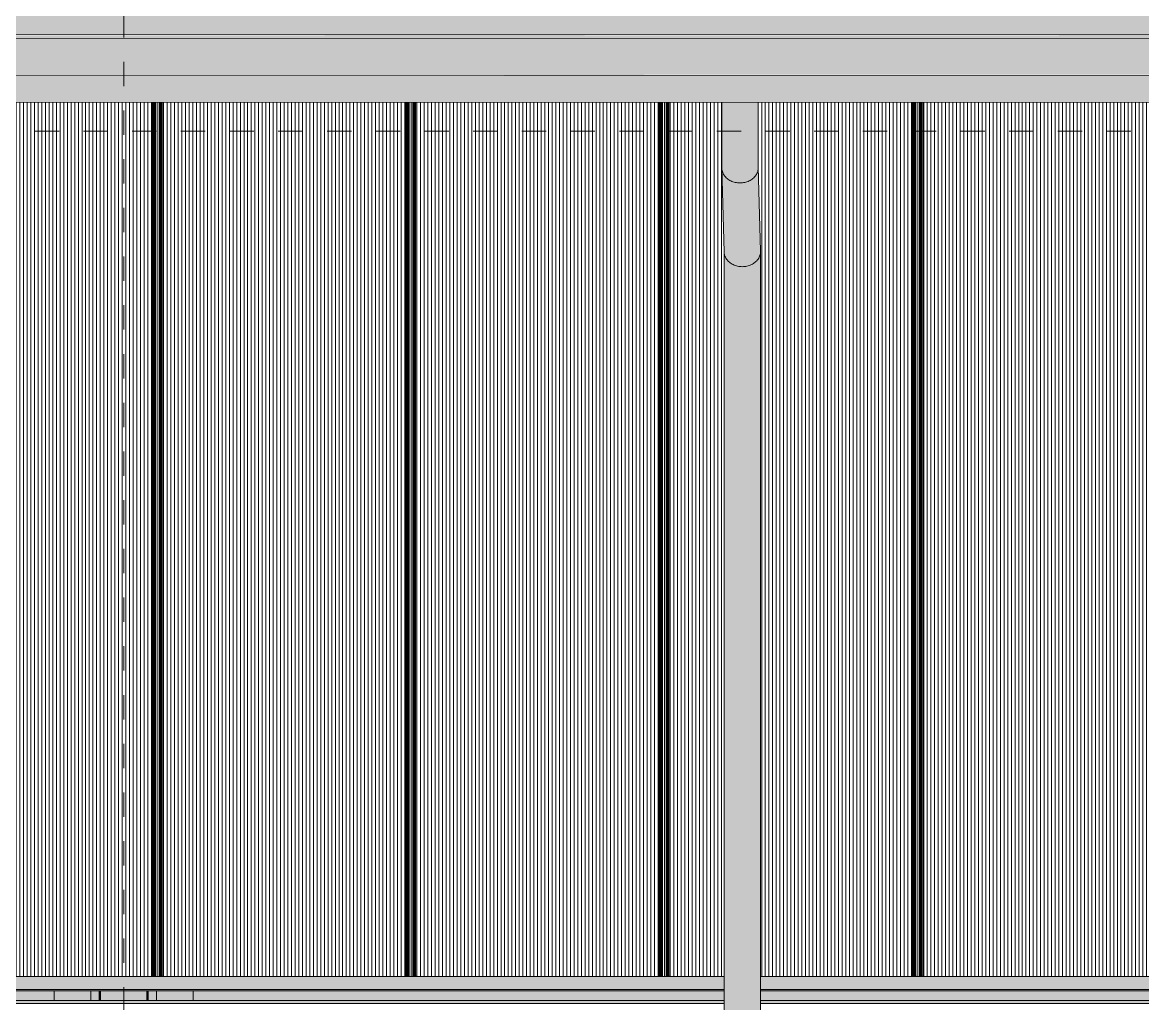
# Model space of a CAD drawing. Header units: metres. Extents: x -2362 to -2010, y -1 to 30.
# Drawn here: x -2194.431 to -2189.832, y 11.658 to 15.686 of the extents above; entities that cross this region are included whole.
import ezdxf

# ---------------------------------------------------------------- set-up
doc = ezdxf.new("R2010")
doc.units = ezdxf.units.M
doc.linetypes.add('AEC_Center', pattern=[0.024, 0.012, -0.004, 0.004, -0.004])
doc.linetypes.add('Grid Line', pattern=[0.021, 0.012, -0.003, 0.003, -0.003])
for name, color, linetype, lineweight in [('A-FLOR-LEVL', 51, 'Continuous', 5), ('A-GLAZ-CURT', 52, 'Continuous', 5), ('A-GLAZ-CWMG', 51, 'Continuous', 5), ('A-ROOF', 132, 'Continuous', 5), ('A-WALL', 113, 'Continuous', 5), ('P-SANR-FIXT', 6, 'Continuous', 5), ('S-BEAM', 12, 'Continuous', 5), ('S-COLS', 52, 'Continuous', 5), ('S-GRID', 1, 'Continuous', 5)]:
    doc.layers.add(name, color=color, linetype=linetype, lineweight=lineweight)

# ---------------------------------------------------------------- blocks, each defined once
blk = doc.blocks.new('SHS-Square Hollow Section-Column - 200x200xSHS-1605338-SOUTH EAST - PART A')
at = {"layer": 'S-COLS'}
for points in [[(-933.3497, 11.6705), (-933.3461, 11.6705), (-933.3481, 11.7105), (-933.3511, 11.7105), (-933.3505, 11.6705)], [(-933.1511, 11.6705), (-933.1524, 11.7105), (-933.1561, 11.7105), (-933.1545, 11.6705), (-933.1518, 11.6705)]]:
    blk.add_hatch(color=256, dxfattribs=at).paths.add_polyline_path(points)
for p, q in [((-933.3511, 11.7105), (-933.3511, 11.6705)), ((-933.1511, 11.6705), (-933.1511, 11.7105))]:
    blk.add_line(p, q, dxfattribs=at)
blk = doc.blocks.new('Downpipe - L Spreader - Default-V78-SOUTH EAST - PART A')
at = {"layer": 'P-SANR-FIXT'}
for points in [[(-950.7212, 15.0271), (-950.7018, 15.0292), (-950.6837, 15.0355), (-950.6681, 15.0455), (-950.6561, 15.0585), (-950.6485, 15.0737), (-950.6459, 15.09), (-950.6476, 15.3585), (-950.7959, 15.3584), (-950.7959, 15.09), (-950.7934, 15.0737), (-950.786, 15.0585), (-950.7741, 15.0455), (-950.7587, 15.0355), (-950.7406, 15.0292)], [(-950.712, 14.6832), (-950.6926, 14.6854), (-950.6744, 14.6917), (-950.6588, 14.7017), (-950.6468, 14.7147), (-950.6393, 14.7299), (-950.6367, 14.7485), (-950.6459, 15.09), (-950.6485, 15.0737), (-950.6561, 15.0585), (-950.6681, 15.0455), (-950.6837, 15.0355), (-950.7018, 15.0292), (-950.7212, 15.0271), (-950.7406, 15.0292), (-950.7587, 15.0355), (-950.7741, 15.0455), (-950.786, 15.0585), (-950.7934, 15.0737), (-950.7954, 15.0737), (-950.7842, 14.7299), (-950.7741, 14.7118), (-950.7587, 14.6976), (-950.7406, 14.6886), (-950.7314, 14.6854)], [(-950.712, 11.5045), (-950.6468, 11.5064), (-950.6366, 11.5084), (-950.6366, 14.7462), (-950.6424, 14.7236), (-950.6485, 14.7129), (-950.6588, 14.7017), (-950.6837, 14.6885), (-950.7018, 14.6844), (-950.7212, 14.6843), (-950.7406, 14.6886), (-950.7494, 14.6917), (-950.7649, 14.7017), (-950.7767, 14.7147), (-950.7842, 14.7299), (-950.7866, 14.7462), (-950.7866, 11.5084), (-950.7767, 11.5064), (-950.7313, 11.5046)]]:
    blk.add_hatch(color=256, dxfattribs=at).paths.add_polyline_path(points)
for p, q in [((-950.6459, 15.0903), (-950.6459, 15.3585)), ((-950.7959, 15.3584), (-950.7959, 15.0897)), ((-950.7958, 15.0883), (-950.7866, 14.7445)), ((-950.6366, 14.7479), (-950.6459, 15.0917)), ((-950.7866, 14.7459), (-950.7866, 11.5061)), ((-950.6366, 11.5061), (-950.6366, 14.7465))]:
    blk.add_line(p, q, dxfattribs=at)
for points in [[(-950.6459, 15.09), (-950.6459, 15.0873), (-950.6463, 15.0818), (-950.6483, 15.0737), (-950.6515, 15.0658), (-950.6552, 15.0597), (-950.6586, 15.055), (-950.6625, 15.0505), (-950.6679, 15.0454), (-950.6753, 15.0399), (-950.6836, 15.0353), (-950.6924, 15.0317), (-950.7048, 15.0282), (-950.7212, 15.0263), (-950.7408, 15.0285), (-950.7561, 15.0338), (-950.7669, 15.0399), (-950.7743, 15.0454), (-950.7797, 15.0505), (-950.7835, 15.055), (-950.7869, 15.0597), (-950.7905, 15.0658), (-950.7936, 15.0737), (-950.7955, 15.0818), (-950.7959, 15.0873), (-950.7959, 15.09)], [(-950.6366, 14.7462), (-950.6366, 14.7434), (-950.6371, 14.7378), (-950.6391, 14.7299), (-950.6423, 14.722), (-950.6459, 14.7158), (-950.6494, 14.7112), (-950.6533, 14.7067), (-950.6587, 14.7015), (-950.6661, 14.6961), (-950.6743, 14.6915), (-950.6832, 14.6879), (-950.6956, 14.6843), (-950.712, 14.6825), (-950.7316, 14.6847), (-950.7468, 14.69), (-950.7577, 14.6961), (-950.7651, 14.7015), (-950.7704, 14.7067), (-950.7742, 14.7112), (-950.7777, 14.7158), (-950.7812, 14.722), (-950.7844, 14.7299), (-950.7862, 14.7378), (-950.7866, 14.7434), (-950.7866, 14.7462)]]:
    blk.add_open_spline(points, degree=3, knots=[0, 0, 0, 0, 0.041667, 0.083333, 0.125, 0.166667, 0.1875, 0.208333, 0.25, 0.291667, 0.333333, 0.375, 0.416667, 0.5, 0.583333, 0.666667, 0.708333, 0.75, 0.791667, 0.8125, 0.833333, 0.875, 0.916667, 0.958333, 1, 1, 1, 1], dxfattribs=at)
blk.add_open_spline([(-950.6366, 14.7479), (-950.6366, 14.7474), (-950.6366, 14.7469), (-950.6366, 14.7465)], degree=3, dxfattribs=at)
blk = doc.blocks.new('Downpipe - L Spreader - Default-V95-SOUTH EAST - PART A')
at = {"layer": 'P-SANR-FIXT'}
blk.add_hatch(color=256, dxfattribs=at).paths.add_polyline_path([(-953.1151, 11.6705), (-952.9661, 11.6705), (-952.967, 11.7105), (-953.1161, 11.7105), (-953.1161, 11.6705)])
for p, q in [((-953.1161, 11.7105), (-953.1161, 11.6705)), ((-952.9661, 11.6705), (-952.9661, 11.7105))]:
    blk.add_line(p, q, dxfattribs=at)
blk = doc.blocks.new('Downpipe - L Spreader - Default-V96-SOUTH EAST - PART A')
at = {"layer": 'P-SANR-FIXT'}
blk.add_hatch(color=256, dxfattribs=at).paths.add_polyline_path([(-953.5308, 11.6705), (-953.3861, 11.6705), (-953.387, 11.7105), (-953.5361, 11.7105), (-953.5351, 11.6705), (-953.5335, 11.6705)])
for p, q in [((-953.5361, 11.7105), (-953.5361, 11.6705)), ((-953.3861, 11.6705), (-953.3861, 11.7105))]:
    blk.add_line(p, q, dxfattribs=at)
blk = doc.blocks.new('Structural Framing 6 - Structural Framing 1-1639752-SOUTH EAST - PART A')
at = {"layer": 'S-BEAM'}
for points in [[(-953.3461, 11.7105), (-953.3461, 11.6705), (-953.3461, 11.6705)], [(-953.2831, 11.6705), (-953.1561, 11.6705), (-953.1561, 11.7105), (-953.3461, 11.7105), (-953.3461, 11.6705)]]:
    blk.add_hatch(color=256, dxfattribs=at).paths.add_polyline_path(points)
for p, q in [((-953.3461, 11.7105), (-953.3461, 11.6705)), ((-953.1561, 11.7105), (-953.1561, 11.6705))]:
    blk.add_line(p, q, dxfattribs=at)
blk = doc.blocks.new('MulticellPanel_Polycarbonate_Danpal_1040w - Premium Purple-V138-SOUTH EAST - PART A')
at = {"layer": 'A-GLAZ-CURT'}
h = blk.add_hatch(dxfattribs=at)
h.set_pattern_fill('FP_101', color=256, style=0, pattern_type=2)
h.set_pattern_definition([(90, (-950.081, 11.724), (-0.015, 9e-19), [])])
h.paths.add_polyline_path([(-949.9836, 11.7694), (-948.9515, 11.7694), (-948.9515, 15.3592), (-948.9581, 15.3592), (-948.9601, 11.7705), (-948.9652, 11.7705), (-948.9652, 15.3592), (-948.9697, 15.3592), (-948.9697, 11.7705), (-948.9757, 11.7705), (-948.9757, 15.3592), (-949.9674, 15.3588), (-949.9682, 11.7705), (-949.9733, 11.7705), (-949.9733, 15.3588), (-949.9779, 15.3588), (-949.9793, 11.7705), (-949.985, 11.7705), (-949.985, 15.3588), (-949.9915, 15.3588), (-949.9915, 11.7694), (-949.9837, 11.7694)])
for p, q in [((-949.9915, 11.7694), (-949.9915, 15.3588)), ((-948.9515, 11.7694), (-948.9515, 15.3592))]:
    blk.add_line(p, q, dxfattribs=at)
blk = doc.blocks.new('MulticellPanel_Polycarbonate_Danpal_1040w - Premium Purple-V139-SOUTH EAST - PART A')
at = {"layer": 'A-GLAZ-CURT'}
h = blk.add_hatch(dxfattribs=at)
h.set_pattern_fill('FP_102', color=256, style=0, pattern_type=2)
h.set_pattern_definition([(90, (-951.121, 11.724), (-0.015, 9e-19), [])])
h.paths.add_polyline_path([(-950.7866, 11.7694), (-950.7866, 14.7462), (-950.7959, 15.1641), (-950.7959, 15.3584), (-951.0074, 15.3583), (-951.0082, 11.7705), (-951.0133, 11.7705), (-951.0133, 15.3583), (-951.0179, 15.3583), (-951.0193, 11.7705), (-951.025, 11.7705), (-951.025, 15.3583), (-951.0315, 15.3583), (-951.0315, 11.7694), (-950.841, 11.7694)])
h.paths.add_polyline_path([(-950.1083, 11.7694), (-949.9915, 11.7694), (-949.9915, 15.3588), (-949.9981, 15.3588), (-950.0001, 11.7705), (-950.0052, 11.7705), (-950.0052, 15.3588), (-950.0097, 15.3588), (-950.0097, 11.7705), (-950.0157, 11.7705), (-950.0157, 15.3588), (-950.6459, 15.3585), (-950.6442, 15.0292), (-950.6366, 14.6832), (-950.6366, 11.7694), (-950.3525, 11.7694)])
for p, q in [((-949.9915, 11.7694), (-949.9915, 15.3588)), ((-951.0315, 11.7694), (-951.0315, 15.3583))]:
    blk.add_line(p, q, dxfattribs=at)
blk = doc.blocks.new('MulticellPanel_Polycarbonate_Danpal_1040w - Premium Dark Opal-V140-SOUTH EAST - PART A')
at = {"layer": 'A-GLAZ-CURT'}
h = blk.add_hatch(dxfattribs=at)
h.set_pattern_fill('FP_103', color=256, style=0, pattern_type=2)
h.set_pattern_definition([(90, (-952.161, 11.724), (-0.015, 9e-19), [])])
h.paths.add_polyline_path([(-952.0715, 11.7694), (-951.0315, 11.7694), (-951.0315, 15.3583), (-951.0381, 15.3583), (-951.0401, 11.7705), (-951.0452, 11.7705), (-951.0452, 15.3583), (-951.0497, 15.3583), (-951.0497, 11.7705), (-951.0557, 11.7705), (-951.0557, 15.3583), (-952.0474, 15.3579), (-952.0482, 11.7705), (-952.0533, 11.7705), (-952.0533, 15.3579), (-952.0579, 15.3579), (-952.0593, 11.7705), (-952.065, 11.7705), (-952.065, 15.3579), (-952.0715, 15.3579), (-952.0715, 11.8605)])
for p, q in [((-952.0715, 11.7694), (-952.0715, 15.3579)), ((-951.0315, 11.7694), (-951.0315, 15.3583))]:
    blk.add_line(p, q, dxfattribs=at)
blk = doc.blocks.new('MulticellPanel_Polycarbonate_Danpal_1040w - Premium Dark Opal-V141-SOUTH EAST - PART A')
at = {"layer": 'A-GLAZ-CURT'}
h = blk.add_hatch(dxfattribs=at)
h.set_pattern_fill('FP_104', color=256, style=0, pattern_type=2)
h.set_pattern_definition([(90, (-953.201, 11.724), (-0.015, 9e-19), [])])
h.paths.add_polyline_path([(-952.0953, 11.7694), (-952.0715, 11.7694), (-952.0715, 15.3579), (-952.0781, 15.3579), (-952.0801, 11.7705), (-952.0852, 11.7705), (-952.0852, 15.3579), (-952.0897, 15.3579), (-952.0897, 11.7705), (-952.0957, 11.7705), (-952.0957, 15.3579), (-953.0874, 15.3575), (-953.0882, 11.7705), (-953.0933, 11.7705), (-953.0933, 15.3574), (-953.0979, 15.3574), (-953.0993, 11.7705), (-953.105, 11.7705), (-953.105, 15.3574), (-953.1115, 15.3574), (-953.1115, 11.7694), (-952.0955, 11.7694)])
for p, q in [((-953.1115, 11.7694), (-953.1115, 15.3574)), ((-952.0715, 11.7694), (-952.0715, 15.3579))]:
    blk.add_line(p, q, dxfattribs=at)
blk = doc.blocks.new('MulticellPanel_Polycarbonate_Danpal_1040w - Premium Dark Opal-V142-SOUTH EAST - PART A')
at = {"layer": 'A-GLAZ-CURT'}
h = blk.add_hatch(dxfattribs=at)
h.set_pattern_fill('FP_105', color=256, style=0, pattern_type=2)
h.set_pattern_definition([(90, (-954.241, 11.724), (-0.015, 9e-19), [])])
h.paths.add_polyline_path([(-953.1238, 11.7694), (-953.1115, 11.7694), (-953.1115, 15.3574), (-953.1181, 15.3574), (-953.1201, 11.7705), (-953.1252, 11.7705), (-953.1252, 15.3574), (-953.1297, 15.3574), (-953.1297, 11.7705), (-953.1357, 11.7705), (-953.1357, 15.3574), (-954.1274, 15.357), (-954.1282, 11.7705), (-954.1333, 11.7705), (-954.1333, 15.357), (-954.1379, 15.357), (-954.1393, 11.7705), (-954.145, 11.7705), (-954.145, 15.357), (-954.1515, 15.357), (-954.1515, 11.7694), (-953.124, 11.7694)])
for p, q in [((-954.1515, 11.7694), (-954.1515, 15.357)), ((-953.1115, 11.7694), (-953.1115, 15.3574))]:
    blk.add_line(p, q, dxfattribs=at)
blk = doc.blocks.new('Rectangular Mullion - Frame_Framed Facade_Danpal_DPANMF BT1-1113569-SOUTH EAST - PART A')
at = {"layer": 'A-GLAZ-CWMG'}
for points in [[(-914.6969, 11.716), (-914.6315, 11.716), (-914.6315, 11.7694), (-915.6715, 11.7694), (-915.6715, 11.716), (-915.1854, 11.716)], [(-914.6315, 11.7105), (-914.6315, 11.716), (-915.6715, 11.716), (-915.6715, 11.7105), (-914.6969, 11.7105)]]:
    blk.add_hatch(color=256, dxfattribs=at).paths.add_polyline_path(points)
for p, q in [((-915.6715, 11.7694), (-914.6315, 11.7694)), ((-915.6715, 11.716), (-914.6315, 11.716)), ((-915.6715, 11.7105), (-914.6315, 11.7105))]:
    blk.add_line(p, q, dxfattribs=at)
blk = doc.blocks.new('Rectangular Mullion - Frame_Framed Facade_Danpal_DPANMF BT1-V168-SOUTH EAST - PART A')
at = {"layer": 'A-GLAZ-CWMG'}
h = blk.add_hatch(color=256, dxfattribs=at)
h.paths.add_polyline_path([(-950.1083, 11.716), (-949.9915, 11.716), (-949.9915, 11.7694), (-950.6366, 11.7694), (-950.6366, 11.716), (-950.3525, 11.716)])
h.paths.add_polyline_path([(-951.0315, 11.716), (-950.7866, 11.716), (-950.7866, 11.7694), (-951.0315, 11.7694)])
h = blk.add_hatch(color=256, dxfattribs=at)
h.paths.add_polyline_path([(-949.9915, 11.7105), (-949.9915, 11.716), (-950.6366, 11.716), (-950.6366, 11.7105), (-950.1083, 11.7105)])
h.paths.add_polyline_path([(-951.0315, 11.7105), (-950.7866, 11.7105), (-950.7866, 11.716), (-951.0315, 11.716)])
for p, q in [((-951.0315, 11.7694), (-950.7864, 11.7694)), ((-950.6369, 11.7694), (-949.9915, 11.7694)), ((-951.0315, 11.716), (-950.7864, 11.716)), ((-951.0315, 11.7105), (-950.7865, 11.7105)), ((-950.6368, 11.716), (-949.9915, 11.716)), ((-950.6368, 11.7105), (-949.9915, 11.7105))]:
    blk.add_line(p, q, dxfattribs=at)
blk = doc.blocks.new('Rectangular Mullion - Mullion_FramedFacade_Danpal_DPAEC50-V205-SOUTH EAST - PART A')
at = {"layer": 'A-GLAZ-CWMG'}
for points in [[(-950.0148, 11.7705), (-950.0097, 11.7705), (-950.0097, 15.3588), (-950.0148, 15.3588), (-950.0148, 11.8605)], [(-950.0038, 11.7705), (-950.0001, 11.7705), (-950.0001, 15.3588), (-950.0038, 15.3588), (-950.0038, 11.8605)], [(-949.9829, 11.7705), (-949.9793, 11.7705), (-949.9793, 15.3588), (-949.9829, 15.3588), (-949.9829, 11.8605)], [(-949.9733, 11.7705), (-949.9682, 11.7705), (-949.9682, 15.3588), (-949.9733, 15.3588), (-949.9733, 11.8605)], [(-950.0052, 11.7705), (-950.0048, 11.7705), (-950.0052, 11.8605)], [(-949.985, 11.7705), (-949.9837, 11.7705), (-949.985, 11.8605)], [(-949.9793, 11.7705), (-949.9783, 11.7705), (-949.9793, 11.8605)], [(-950.0151, 11.7705), (-950.0148, 11.7705), (-950.0153, 11.7705)], [(-949.9999, 11.7705), (-949.9993, 11.7705), (-950.0001, 11.7705)], [(-949.9832, 11.7705), (-949.9829, 11.7705), (-949.9834, 11.7705)], [(-949.968, 11.7705), (-949.9674, 11.7705), (-949.9682, 11.7705)]]:
    blk.add_hatch(color=256, dxfattribs=at).paths.add_polyline_path(points)
for p, q in [((-950.0148, 15.3588), (-950.0148, 11.7705)), ((-950.0097, 15.3588), (-950.0097, 11.7705)), ((-950.008, 11.7705), (-950.008, 15.3588)), ((-950.0048, 15.3588), (-950.0048, 11.7705)), ((-950.0038, 15.3588), (-950.0038, 11.7705)), ((-950.0001, 15.3588), (-950.0001, 11.7705)), ((-949.9993, 15.3588), (-949.9993, 11.7705)), ((-949.9837, 15.3588), (-949.9837, 11.7705)), ((-949.9829, 15.3588), (-949.9829, 11.7705)), ((-949.9793, 15.3588), (-949.9793, 11.7705)), ((-949.9783, 15.3588), (-949.9783, 11.7705)), ((-949.9751, 15.3588), (-949.9751, 11.7705)), ((-949.9733, 15.3588), (-949.9733, 11.7705)), ((-949.9682, 15.3588), (-949.9682, 11.7705)), ((-949.9672, 11.7705), (-949.9672, 15.3588)), ((-950.0157, 11.7705), (-950.0148, 11.7705)), ((-950.0097, 11.7705), (-950.0148, 11.7705)), ((-950.0052, 11.7705), (-950.0048, 11.7705)), ((-950.0048, 11.7705), (-950.0038, 11.7705)), ((-950.0001, 11.7705), (-950.0038, 11.7705)), ((-950.0001, 11.7705), (-949.9993, 11.7705)), ((-949.9973, 11.7705), (-949.9993, 11.7705)), ((-949.9837, 11.7705), (-949.9858, 11.7705)), ((-949.9837, 11.7705), (-949.9829, 11.7705)), ((-949.9793, 11.7705), (-949.9829, 11.7705)), ((-949.9793, 11.7705), (-949.9783, 11.7705)), ((-949.9783, 11.7705), (-949.9778, 11.7705)), ((-949.9682, 11.7705), (-949.9733, 11.7705)), ((-949.9682, 11.7705), (-949.9674, 11.7705))]:
    blk.add_line(p, q, dxfattribs=at)
for points, knots in [([(-950.0088, 11.7705), (-950.0088, 11.7705), (-950.0091, 11.7705), (-950.0094, 11.7705), (-950.0097, 11.7705)], [0.7083223, 0.7083223, 0.7083223, 0.7083223, 0.75, 1, 1, 1, 1]), ([(-949.9733, 11.7705), (-949.9735, 11.7705), (-949.9737, 11.7705), (-949.9739, 11.7705), (-949.974, 11.7705), (-949.9742, 11.7705), (-949.9742, 11.7705), (-949.9743, 11.7705)], [0, 0, 0, 0, 0.0833333, 0.1666667, 0.2083333, 0.25, 0.2916774, 0.2916774, 0.2916774, 0.2916774])]:
    blk.add_open_spline(points, degree=3, knots=knots, dxfattribs=at)
blk = doc.blocks.new('Rectangular Mullion - Mullion_FramedFacade_Danpal_DPAEC50-V206-SOUTH EAST - PART A')
at = {"layer": 'A-GLAZ-CWMG'}
for points in [[(-951.0548, 11.7705), (-951.0497, 11.7705), (-951.0497, 15.3583), (-951.0548, 15.3583), (-951.0548, 11.8605)], [(-951.0438, 11.7705), (-951.0401, 11.7705), (-951.0401, 15.3583), (-951.0438, 15.3583), (-951.0438, 11.8605)], [(-951.0229, 11.7705), (-951.0193, 11.7705), (-951.0193, 15.3583), (-951.0229, 15.3583), (-951.0229, 11.8605)], [(-951.0133, 11.7705), (-951.0082, 11.7705), (-951.0082, 15.3583), (-951.0133, 15.3583), (-951.0133, 11.8605)], [(-951.0452, 11.7705), (-951.0448, 11.7705), (-951.0452, 11.8605)], [(-951.025, 11.7705), (-951.0237, 11.7705), (-951.025, 11.8605)], [(-951.0193, 11.7705), (-951.0183, 11.7705), (-951.0193, 11.8605)], [(-951.0183, 11.7705), (-951.0179, 11.7705), (-951.0183, 11.8605)], [(-951.0551, 11.7705), (-951.0548, 11.7705), (-951.0553, 11.7705)], [(-951.0399, 11.7705), (-951.0393, 11.7705), (-951.0401, 11.7705)], [(-951.0232, 11.7705), (-951.0229, 11.7705), (-951.0234, 11.7705)], [(-951.008, 11.7705), (-951.0074, 11.7705), (-951.0082, 11.7705)]]:
    blk.add_hatch(color=256, dxfattribs=at).paths.add_polyline_path(points)
for p, q in [((-951.0548, 15.3583), (-951.0548, 11.7705)), ((-951.0497, 15.3583), (-951.0497, 11.7705)), ((-951.048, 11.7705), (-951.048, 15.3583)), ((-951.0448, 15.3583), (-951.0448, 11.7705)), ((-951.0438, 15.3583), (-951.0438, 11.7705)), ((-951.0401, 15.3583), (-951.0401, 11.7705)), ((-951.0393, 15.3583), (-951.0393, 11.7705)), ((-951.0237, 15.3583), (-951.0237, 11.7705)), ((-951.0229, 15.3583), (-951.0229, 11.7705)), ((-951.0193, 15.3583), (-951.0193, 11.7705)), ((-951.0183, 15.3583), (-951.0183, 11.7705)), ((-951.0151, 15.3583), (-951.0151, 11.7705)), ((-951.0133, 15.3583), (-951.0133, 11.7705)), ((-951.0082, 15.3583), (-951.0082, 11.7705)), ((-951.0072, 11.7705), (-951.0072, 15.3583)), ((-951.0557, 11.7705), (-951.0548, 11.7705)), ((-951.0497, 11.7705), (-951.0548, 11.7705)), ((-951.0452, 11.7705), (-951.0448, 11.7705)), ((-951.0448, 11.7705), (-951.0438, 11.7705)), ((-951.0401, 11.7705), (-951.0438, 11.7705)), ((-951.0401, 11.7705), (-951.0393, 11.7705)), ((-951.0373, 11.7705), (-951.0393, 11.7705)), ((-951.0237, 11.7705), (-951.0258, 11.7705)), ((-951.0237, 11.7705), (-951.0229, 11.7705)), ((-951.0193, 11.7705), (-951.0229, 11.7705)), ((-951.0193, 11.7705), (-951.0183, 11.7705)), ((-951.0183, 11.7705), (-951.0178, 11.7705)), ((-951.0082, 11.7705), (-951.0133, 11.7705)), ((-951.0082, 11.7705), (-951.0074, 11.7705))]:
    blk.add_line(p, q, dxfattribs=at)
for points, knots in [([(-951.0488, 11.7705), (-951.0488, 11.7705), (-951.0491, 11.7705), (-951.0494, 11.7705), (-951.0497, 11.7705)], [0.7083223, 0.7083223, 0.7083223, 0.7083223, 0.75, 1, 1, 1, 1]), ([(-951.0133, 11.7705), (-951.0135, 11.7705), (-951.0137, 11.7705), (-951.0139, 11.7705), (-951.014, 11.7705), (-951.0142, 11.7705), (-951.0142, 11.7705), (-951.0143, 11.7705)], [0, 0, 0, 0, 0.0833333, 0.1666667, 0.2083333, 0.25, 0.2916774, 0.2916774, 0.2916774, 0.2916774])]:
    blk.add_open_spline(points, degree=3, knots=knots, dxfattribs=at)
blk = doc.blocks.new('Rectangular Mullion - Mullion_FramedFacade_Danpal_DPAEC50-V207-SOUTH EAST - PART A')
at = {"layer": 'A-GLAZ-CWMG'}
for points in [[(-952.0948, 11.7705), (-952.0897, 11.7705), (-952.0897, 15.3579), (-952.0948, 15.3579), (-952.0948, 11.8605)], [(-952.0838, 11.7705), (-952.0801, 11.7705), (-952.0801, 15.3579), (-952.0838, 15.3579), (-952.0838, 11.8605)], [(-952.062, 11.7705), (-952.0593, 11.7705), (-952.0593, 15.3579), (-952.0629, 15.3579), (-952.0629, 11.7705)], [(-952.0533, 11.7705), (-952.0482, 11.7705), (-952.0482, 15.3579), (-952.0533, 15.3579), (-952.0533, 11.8605)], [(-952.0852, 11.7705), (-952.0848, 11.7705), (-952.0852, 11.8605)], [(-952.065, 11.7705), (-952.0637, 11.7705), (-952.065, 11.8605)], [(-952.0593, 11.7705), (-952.0583, 11.7705), (-952.0593, 11.8605)], [(-952.0951, 11.7705), (-952.0948, 11.7705), (-952.0953, 11.7705)], [(-952.0799, 11.7705), (-952.0793, 11.7705), (-952.0801, 11.7705)], [(-952.0632, 11.7705), (-952.0629, 11.7705), (-952.0634, 11.7705)], [(-952.048, 11.7705), (-952.0474, 11.7705), (-952.0482, 11.7705)]]:
    blk.add_hatch(color=256, dxfattribs=at).paths.add_polyline_path(points)
for p, q in [((-952.0948, 15.3579), (-952.0948, 11.7705)), ((-952.0897, 15.3579), (-952.0897, 11.7705)), ((-952.088, 11.7705), (-952.088, 15.3579)), ((-952.0848, 15.3579), (-952.0848, 11.7705)), ((-952.0838, 15.3579), (-952.0838, 11.7705)), ((-952.0801, 15.3579), (-952.0801, 11.7705)), ((-952.0793, 15.3579), (-952.0793, 11.7705)), ((-952.0637, 15.3579), (-952.0637, 11.7705)), ((-952.0629, 15.3579), (-952.0629, 11.7705)), ((-952.0593, 15.3579), (-952.0593, 11.7705)), ((-952.0583, 15.3579), (-952.0583, 11.7705)), ((-952.0551, 15.3579), (-952.0551, 11.7705)), ((-952.0533, 15.3579), (-952.0533, 11.7705)), ((-952.0482, 15.3579), (-952.0482, 11.7705)), ((-952.0472, 11.7705), (-952.0472, 15.3579)), ((-952.0957, 11.7705), (-952.0948, 11.7705)), ((-952.0897, 11.7705), (-952.0948, 11.7705)), ((-952.0852, 11.7705), (-952.0848, 11.7705)), ((-952.0848, 11.7705), (-952.0838, 11.7705)), ((-952.0801, 11.7705), (-952.0838, 11.7705)), ((-952.0801, 11.7705), (-952.0793, 11.7705)), ((-952.0773, 11.7705), (-952.0793, 11.7705)), ((-952.0637, 11.7705), (-952.0658, 11.7705)), ((-952.0637, 11.7705), (-952.0629, 11.7705)), ((-952.0593, 11.7705), (-952.0629, 11.7705)), ((-952.0593, 11.7705), (-952.0583, 11.7705)), ((-952.0583, 11.7705), (-952.0578, 11.7705)), ((-952.0482, 11.7705), (-952.0533, 11.7705)), ((-952.0482, 11.7705), (-952.0474, 11.7705))]:
    blk.add_line(p, q, dxfattribs=at)
for points, knots in [([(-952.0888, 11.7705), (-952.0888, 11.7705), (-952.0891, 11.7705), (-952.0894, 11.7705), (-952.0897, 11.7705)], [0.7083223, 0.7083223, 0.7083223, 0.7083223, 0.75, 1, 1, 1, 1]), ([(-952.0533, 11.7705), (-952.0535, 11.7705), (-952.0537, 11.7705), (-952.0539, 11.7705), (-952.054, 11.7705), (-952.0542, 11.7705), (-952.0542, 11.7705), (-952.0543, 11.7705)], [0, 0, 0, 0, 0.0833333, 0.1666667, 0.2083333, 0.25, 0.2916774, 0.2916774, 0.2916774, 0.2916774])]:
    blk.add_open_spline(points, degree=3, knots=knots, dxfattribs=at)
blk = doc.blocks.new('Rectangular Mullion - Mullion_FramedFacade_Danpal_DPAEC50-V208-SOUTH EAST - PART A')
at = {"layer": 'A-GLAZ-CWMG'}
for points in [[(-953.1348, 11.7705), (-953.1297, 11.7705), (-953.1297, 15.3574), (-953.1348, 15.3574), (-953.1348, 11.8605)], [(-953.1238, 11.7705), (-953.1201, 11.7705), (-953.1201, 15.3574), (-953.1238, 15.3574), (-953.1238, 11.8605)], [(-953.1029, 11.7705), (-953.0993, 11.7705), (-953.0993, 15.3574), (-953.1029, 15.3574), (-953.1029, 11.8605)], [(-953.0933, 11.7705), (-953.0882, 11.7705), (-953.0882, 15.3575), (-953.0933, 15.3574), (-953.0933, 11.8605)], [(-953.105, 11.7705), (-953.1037, 11.7705), (-953.105, 11.8605)], [(-953.0993, 11.7705), (-953.0983, 11.7705), (-953.0993, 11.8605)], [(-953.1351, 11.7705), (-953.1348, 11.7705), (-953.1353, 11.7705)], [(-953.1199, 11.7705), (-953.1193, 11.7705), (-953.1201, 11.7705)], [(-953.1032, 11.7705), (-953.1029, 11.7705), (-953.1034, 11.7705)], [(-953.088, 11.7705), (-953.0874, 11.7705), (-953.0882, 11.7705)]]:
    blk.add_hatch(color=256, dxfattribs=at).paths.add_polyline_path(points)
for p, q in [((-953.1348, 15.3574), (-953.1348, 11.7705)), ((-953.1297, 15.3574), (-953.1297, 11.7705)), ((-953.128, 11.7705), (-953.128, 15.3574)), ((-953.1248, 15.3574), (-953.1248, 11.7705)), ((-953.1238, 15.3574), (-953.1238, 11.7705)), ((-953.1201, 15.3574), (-953.1201, 11.7705)), ((-953.1193, 15.3574), (-953.1193, 11.7705)), ((-953.1037, 15.3574), (-953.1037, 11.7705)), ((-953.1029, 15.3574), (-953.1029, 11.7705)), ((-953.0993, 15.3574), (-953.0993, 11.7705)), ((-953.0983, 15.3574), (-953.0983, 11.7705)), ((-953.0951, 15.3574), (-953.0951, 11.7705)), ((-953.0933, 15.3574), (-953.0933, 11.7705)), ((-953.0882, 15.3575), (-953.0882, 11.7705)), ((-953.0872, 11.7705), (-953.0872, 15.3575)), ((-953.1357, 11.7705), (-953.1348, 11.7705)), ((-953.1297, 11.7705), (-953.1348, 11.7705)), ((-953.1252, 11.7705), (-953.1248, 11.7705)), ((-953.1248, 11.7705), (-953.1238, 11.7705)), ((-953.1201, 11.7705), (-953.1238, 11.7705)), ((-953.1201, 11.7705), (-953.1193, 11.7705)), ((-953.1173, 11.7705), (-953.1193, 11.7705)), ((-953.1037, 11.7705), (-953.1058, 11.7705)), ((-953.1037, 11.7705), (-953.1029, 11.7705)), ((-953.0993, 11.7705), (-953.1029, 11.7705)), ((-953.0993, 11.7705), (-953.0983, 11.7705)), ((-953.0983, 11.7705), (-953.0978, 11.7705)), ((-953.0882, 11.7705), (-953.0933, 11.7705)), ((-953.0882, 11.7705), (-953.0874, 11.7705))]:
    blk.add_line(p, q, dxfattribs=at)
for points, knots in [([(-953.1288, 11.7705), (-953.1288, 11.7705), (-953.1291, 11.7705), (-953.1294, 11.7705), (-953.1297, 11.7705)], [0.7083223, 0.7083223, 0.7083223, 0.7083223, 0.75, 1, 1, 1, 1]), ([(-953.0933, 11.7705), (-953.0935, 11.7705), (-953.0937, 11.7705), (-953.0939, 11.7705), (-953.094, 11.7705), (-953.0942, 11.7705), (-953.0942, 11.7705), (-953.0943, 11.7705)], [0, 0, 0, 0, 0.0833333, 0.1666667, 0.2083333, 0.25, 0.2916774, 0.2916774, 0.2916774, 0.2916774])]:
    blk.add_open_spline(points, degree=3, knots=knots, dxfattribs=at)
blk = doc.blocks.new('Roofs 1 - Roofs 1-2640243-SOUTH EAST - PART A')
at = {"layer": 'A-ROOF'}
for points in [[(-973.4471, 15.4613), (-930.9924, 15.4796), (-930.9761, 15.485), (-930.9567, 15.4872), (-930.9373, 15.4853), (-930.9192, 15.4796), (-926.9714, 15.4813), (-926.9654, 15.49), (-926.8335, 15.49), (-926.828, 15.4814), (-922.8274, 15.4831), (-922.8274, 15.49), (-922.6774, 15.49), (-922.6774, 15.4832), (-918.6075, 15.4849), (-918.6075, 15.49), (-918.4575, 15.49), (-918.4575, 15.485), (-914.4256, 15.4867), (-914.4256, 15.49), (-914.2756, 15.49), (-914.2756, 15.4868), (-913.5314, 15.4871), (-913.5314, 15.6371), (-973.4462, 15.6113), (-973.4463, 15.6046)], [(-973.4462, 15.6229), (-913.5314, 15.6487), (-913.5314, 15.6523), (-973.4464, 15.6265)], [(-973.4462, 15.6113), (-913.5314, 15.6383), (-913.5314, 15.6487), (-973.4462, 15.6215), (-973.4462, 15.6124)]]:
    blk.add_hatch(color=256, dxfattribs=at).paths.add_polyline_path(points)
h = blk.add_hatch(color=256, dxfattribs=at)
h.paths.add_polyline_path([(-973.4471, 15.4587), (-930.9941, 15.4791), (-930.9932, 15.4796), (-973.4471, 15.459)])
h.paths.add_polyline_path([(-930.9092, 15.477), (-926.9721, 15.4802), (-926.9729, 15.4813), (-930.9127, 15.4773), (-930.9102, 15.4771)])
h.paths.add_polyline_path([(-926.8272, 15.4788), (-922.8274, 15.4819), (-922.8274, 15.4831), (-926.8276, 15.4791), (-926.8273, 15.4789)])
h.paths.add_polyline_path([(-922.6774, 15.4806), (-918.6075, 15.4836), (-918.6075, 15.4849), (-922.6774, 15.4809), (-922.6774, 15.4806)])
h.paths.add_polyline_path([(-918.4575, 15.4824), (-914.4256, 15.4853), (-914.4256, 15.4867), (-918.4575, 15.4827), (-918.4575, 15.4824)])
h.paths.add_polyline_path([(-914.2756, 15.4842), (-913.5314, 15.4857), (-913.5314, 15.4871), (-914.2756, 15.4845), (-914.2756, 15.4842)])
for p, q in [((-913.5314, 15.6523), (-973.4464, 15.6265)), ((-913.5314, 15.6371), (-973.4462, 15.6113)), ((-973.4471, 15.4587), (-926.9654, 15.4787))]:
    blk.add_line(p, q, dxfattribs=at)
blk = doc.blocks.new('Structural Framing 61 - Structural Framing 1-2879215-SOUTH EAST - PART A')
at = {"layer": 'S-BEAM'}
h = blk.add_hatch(color=256, dxfattribs=at)
h.paths.add_polyline_path([(-913.5314, 11.6578), (-913.5314, 11.6705), (-914.2664, 11.6705), (-914.2664, 11.6578), (-913.7201, 11.6578)])
h.paths.add_polyline_path([(-914.4527, 11.6578), (-914.4164, 11.6578), (-914.4164, 11.6705), (-918.4482, 11.6705), (-918.4482, 11.6578), (-914.6969, 11.6578)])
h.paths.add_polyline_path([(-918.8486, 11.6578), (-918.5982, 11.6578), (-918.5982, 11.6705), (-922.6682, 11.6705), (-922.6682, 11.6578), (-919.0928, 11.6578)])
h.paths.add_polyline_path([(-924.2214, 11.6578), (-922.8182, 11.6578), (-922.8182, 11.6705), (-926.8161, 11.6705), (-926.8161, 11.6578), (-924.4656, 11.6578)])
h.paths.add_polyline_path([(-927.152, 11.6578), (-926.9661, 11.6578), (-926.9661, 11.6705), (-930.8721, 11.6705), (-930.8721, 11.6578), (-927.3962, 11.6578)])
h.paths.add_polyline_path([(-931.3037, 11.6578), (-931.0221, 11.6578), (-931.0221, 11.6705), (-934.972, 11.6705), (-934.972, 11.6578), (-932.2805, 11.6578)])
h.paths.add_polyline_path([(-935.2111, 11.6578), (-935.122, 11.6578), (-935.122, 11.6705), (-940.2001, 11.6705), (-940.2001, 11.6578), (-935.4553, 11.6578)])
h.paths.add_polyline_path([(-940.8281, 11.6578), (-940.3501, 11.6578), (-940.3501, 11.6705), (-945.4638, 11.6705), (-945.4638, 11.6578), (-941.0723, 11.6578)])
h.paths.add_polyline_path([(-945.9566, 11.6578), (-945.6138, 11.6578), (-945.6138, 11.6705), (-950.6366, 11.6705), (-950.6366, 11.6578), (-946.4451, 11.6578)])
h.paths.add_polyline_path([(-951.0852, 11.6578), (-950.7866, 11.6578), (-950.7866, 11.6705), (-955.8566, 11.6705), (-955.8566, 11.6578), (-951.3294, 11.6578)])
h.paths.add_polyline_path([(-956.7022, 11.6578), (-956.0066, 11.6578), (-956.0066, 11.6705), (-961.1112, 11.6705), (-961.1112, 11.6578), (-957.1906, 11.6578)])
h.paths.add_polyline_path([(-961.5865, 11.6578), (-961.2612, 11.6578), (-961.2612, 11.6705), (-966.304, 11.6705), (-966.304, 11.6578), (-962.0749, 11.6578)])
h.paths.add_polyline_path([(-966.9593, 11.6578), (-966.454, 11.6578), (-966.454, 11.6705), (-971.3857, 11.6705), (-971.3857, 11.6578), (-967.4477, 11.6578)])
h.paths.add_polyline_path([(-971.8436, 11.6578), (-971.5357, 11.6578), (-971.5357, 11.6705), (-973.0041, 11.6705), (-973.0041, 11.6578), (-972.0878, 11.6578)])
for p, q in [((-955.8567, 11.6705), (-950.7865, 11.6705)), ((-950.7865, 11.6578), (-955.8567, 11.6578)), ((-950.6368, 11.6705), (-945.6136, 11.6705)), ((-945.6136, 11.6578), (-950.6368, 11.6578))]:
    blk.add_line(p, q, dxfattribs=at)

msp = doc.modelspace()

# ---------------------------------------------------------------- hatches: boundary and pattern name
at = {"layer": 'A-ROOF'}
h = msp.add_hatch(color=256, dxfattribs=at)
h.paths.add_polyline_path([(-2214.21, 15.6372), (-2214.21, 15.6384), (-2214.21, 15.6384)])
h.paths.add_polyline_path([(-2214.2149, 15.3487), (-2186.3764, 15.3607), (-2186.3764, 15.4707), (-2214.2109, 15.4599), (-2214.2099, 15.6265), (-2154.2952, 15.6524), (-2154.2952, 15.7459), (-2214.2149, 15.7201), (-2214.2149, 15.3844)])
h.paths.add_polyline_path([(-2186.2467, 15.3607), (-2181.1231, 15.3629), (-2181.1231, 15.473), (-2186.2467, 15.4707), (-2186.2467, 15.4587)])
h.paths.add_polyline_path([(-2180.9731, 15.363), (-2175.8951, 15.3652), (-2175.8951, 15.4752), (-2180.9731, 15.473), (-2180.9731, 15.4587)])
h.paths.add_polyline_path([(-2175.7451, 15.3653), (-2171.7951, 15.367), (-2171.7951, 15.477), (-2175.7451, 15.4753), (-2175.7451, 15.4587)])
h.paths.add_polyline_path([(-2171.6451, 15.367), (-2167.7391, 15.3687), (-2167.7391, 15.4787), (-2171.6451, 15.477), (-2171.6451, 15.4587)])
h.paths.add_polyline_path([(-2167.5891, 15.3688), (-2163.5912, 15.3705), (-2163.5912, 15.4805), (-2167.5891, 15.4788), (-2167.5891, 15.4587)])
h.paths.add_polyline_path([(-2163.4412, 15.3706), (-2159.3712, 15.3723), (-2159.3712, 15.4823), (-2163.4412, 15.4806), (-2163.4412, 15.4587)])
h.paths.add_polyline_path([(-2159.2212, 15.3724), (-2155.1894, 15.3741), (-2155.1894, 15.4841), (-2159.2212, 15.4824), (-2159.2212, 15.4587)])
h.paths.add_polyline_path([(-2155.0394, 15.3742), (-2154.2952, 15.3745), (-2154.2952, 15.4845), (-2155.0394, 15.4842), (-2155.0394, 15.4587)])
at = {"layer": 'A-WALL'}
h = msp.add_hatch(color=256, dxfattribs=at)
h.paths.add_polyline_path([(-2154.3008, 11.6705), (-2154.2999, 11.6705), (-2154.3008, 11.7105), (-2155.0302, 11.7105), (-2155.0302, 11.6705), (-2154.3086, 11.6705)])
h.paths.add_polyline_path([(-2213.7299, 11.6705), (-2212.2995, 11.6705), (-2212.2995, 11.7105), (-2213.7299, 11.7105)])
h.paths.add_polyline_path([(-2155.2165, 11.6705), (-2155.1802, 11.6705), (-2155.1802, 11.7105), (-2156.9304, 11.7105), (-2156.9304, 11.6705), (-2155.3953, 11.6705)])
h.paths.add_polyline_path([(-2212.1495, 11.6705), (-2207.2178, 11.6705), (-2207.2178, 11.7105), (-2212.1495, 11.7105)])
h.paths.add_polyline_path([(-2158.1304, 11.6705), (-2158.1304, 11.7105), (-2159.212, 11.7105), (-2159.212, 11.6705), (-2158.3913, 11.6705)])
h.paths.add_polyline_path([(-2159.3682, 11.6705), (-2159.362, 11.6705), (-2159.362, 11.7105), (-2163.432, 11.7105), (-2163.432, 11.6705), (-2159.5553, 11.6705)])
h.paths.add_polyline_path([(-2207.0678, 11.6705), (-2206.1177, 11.6705), (-2206.1177, 11.7105), (-2207.0678, 11.7105)])
h.paths.add_polyline_path([(-2204.9177, 11.6705), (-2204.2999, 11.6705), (-2204.2999, 11.7105), (-2204.9177, 11.7105)])
h.paths.add_polyline_path([(-2204.1149, 11.6705), (-2204.1149, 11.7105), (-2204.1499, 11.7105), (-2204.1499, 11.6705)])
h.paths.add_polyline_path([(-2163.7153, 11.6705), (-2163.582, 11.6705), (-2163.582, 11.7105), (-2163.7299, 11.7105), (-2163.7299, 11.6705)])
h.paths.add_polyline_path([(-2203.8799, 11.6705), (-2203.8799, 11.7105), (-2203.9149, 11.7105), (-2203.9149, 11.6705)])
h.paths.add_polyline_path([(-2203.7299, 11.6705), (-2202.0249, 11.6705), (-2202.0249, 11.7105), (-2203.7299, 11.7105)])
h.paths.add_polyline_path([(-2163.8799, 11.6705), (-2163.8799, 11.7105), (-2163.9149, 11.7105), (-2163.9149, 11.6705)])
h.paths.add_polyline_path([(-2164.1149, 11.6705), (-2164.1149, 11.7105), (-2164.1499, 11.7105), (-2164.1499, 11.6705)])
h.paths.add_polyline_path([(-2164.741, 11.6705), (-2164.2999, 11.6705), (-2164.2999, 11.7105), (-2167.5799, 11.7105), (-2167.5799, 11.6705), (-2164.7553, 11.6705)])
h.paths.add_polyline_path([(-2201.875, 11.6705), (-2198.578, 11.6705), (-2198.578, 11.7105), (-2201.875, 11.7105)])
h.paths.add_polyline_path([(-2167.8753, 11.6705), (-2167.7299, 11.6705), (-2167.7299, 11.7105), (-2171.6359, 11.7105), (-2171.6359, 11.6705), (-2167.9158, 11.6705)])
h.paths.add_polyline_path([(-2197.2777, 11.6705), (-2197.2777, 11.7105), (-2197.378, 11.7105), (-2197.378, 11.6705)])
h.paths.add_polyline_path([(-2196.0777, 11.6705), (-2194.2999, 11.6705), (-2194.2999, 11.7105), (-2196.0777, 11.7105)])
h.paths.add_polyline_path([(-2171.8232, 11.6705), (-2171.7859, 11.6705), (-2171.7859, 11.7105), (-2173.7299, 11.7105), (-2173.7299, 11.6705), (-2172.0353, 11.6705)])
h.paths.add_polyline_path([(-2194.1499, 11.6705), (-2194.1149, 11.6705), (-2194.1149, 11.7105), (-2194.1499, 11.7105)])
h.paths.add_polyline_path([(-2193.8799, 11.6705), (-2193.8799, 11.7105), (-2193.9149, 11.7105), (-2193.9149, 11.6705)])
h.paths.add_polyline_path([(-2193.7299, 11.6705), (-2191.5504, 11.6705), (-2191.5504, 11.7105), (-2193.7299, 11.7105)])
h.paths.add_polyline_path([(-2173.9149, 11.6705), (-2173.8799, 11.6705), (-2173.8799, 11.7105), (-2173.9149, 11.7105)])
h.paths.add_polyline_path([(-2174.1153, 11.6705), (-2174.1149, 11.6705), (-2174.1153, 11.7105), (-2174.1499, 11.7105), (-2174.1499, 11.6705)])
h.paths.add_polyline_path([(-2191.4004, 11.6705), (-2188.4377, 11.6705), (-2188.4377, 11.7105), (-2191.4004, 11.7105)])
h.paths.add_polyline_path([(-2174.5096, 11.6705), (-2174.2999, 11.6705), (-2174.2999, 11.7105), (-2175.7358, 11.7105), (-2175.7358, 11.6705), (-2174.998, 11.6705)])
h.paths.add_polyline_path([(-2175.9749, 11.6705), (-2175.8858, 11.6705), (-2175.8858, 11.7105), (-2178.4177, 11.7105), (-2178.4171, 11.6705), (-2176.1953, 11.6705)])
h.paths.add_polyline_path([(-2187.2377, 11.6705), (-2186.3776, 11.6705), (-2186.3776, 11.7105), (-2187.2377, 11.7105)])
h.paths.add_polyline_path([(-2186.2276, 11.6705), (-2184.2999, 11.6705), (-2184.2999, 11.7105), (-2186.2276, 11.7105)])
h.paths.add_polyline_path([(-2179.6177, 11.6705), (-2179.6177, 11.7105), (-2180.7704, 11.7105), (-2180.7704, 11.6705), (-2179.8824, 11.6705)])
h.paths.add_polyline_path([(-2181.9704, 11.6705), (-2181.9704, 11.7105), (-2183.7299, 11.7105), (-2183.7299, 11.6705), (-2182.3245, 11.6705)])
h.paths.add_polyline_path([(-2184.1499, 11.6705), (-2184.1149, 11.6705), (-2184.1149, 11.7105), (-2184.1499, 11.7105)])
h.paths.add_polyline_path([(-2183.9149, 11.6705), (-2183.8799, 11.6705), (-2183.8799, 11.7105), (-2183.9149, 11.7105)])

# ---------------------------------------------------------------- linework, layer by layer
at = {"layer": 'A-FLOR-LEVL', "linetype": 'AEC_Center'}
msp.add_line((-2279.3802, 15.24), (-2142.8048, 15.24), dxfattribs=at)
at = {"layer": 'A-ROOF'}
msp.add_line((-2186.3764, 15.3607), (-2214.2149, 15.3487), dxfattribs=at)
at = {"layer": 'S-GRID', "linetype": 'Grid Line'}
msp.add_line((-2194.0149, 0.2247), (-2194.0149, 26.1432), dxfattribs=at)

# ---------------------------------------------------------------- block references
at = {"layer": 'A-GLAZ-CURT'}
for name in ['MulticellPanel_Polycarbonate_Danpal_1040w - Premium Purple-V139-SOUTH EAST - PART A', 'MulticellPanel_Polycarbonate_Danpal_1040w - Premium Purple-V138-SOUTH EAST - PART A', 'MulticellPanel_Polycarbonate_Danpal_1040w - Premium Dark Opal-V142-SOUTH EAST - PART A', 'MulticellPanel_Polycarbonate_Danpal_1040w - Premium Dark Opal-V141-SOUTH EAST - PART A', 'MulticellPanel_Polycarbonate_Danpal_1040w - Premium Dark Opal-V140-SOUTH EAST - PART A']:
    msp.add_blockref(name, (-1240.7638, 0), dxfattribs=at)
at = {"layer": 'A-GLAZ-CWMG'}
for name, p in [('Rectangular Mullion - Mullion_FramedFacade_Danpal_DPAEC50-V205-SOUTH EAST - PART A', (-1240.7638, 0)), ('Rectangular Mullion - Mullion_FramedFacade_Danpal_DPAEC50-V208-SOUTH EAST - PART A', (-1240.7638, 0)), ('Rectangular Mullion - Mullion_FramedFacade_Danpal_DPAEC50-V207-SOUTH EAST - PART A', (-1240.7638, 0)), ('Rectangular Mullion - Mullion_FramedFacade_Danpal_DPAEC50-V206-SOUTH EAST - PART A', (-1240.7638, 0)), ('Rectangular Mullion - Frame_Framed Facade_Danpal_DPANMF BT1-1113569-SOUTH EAST - PART A', (-1279.2438, 0)), ('Rectangular Mullion - Frame_Framed Facade_Danpal_DPANMF BT1-1113569-SOUTH EAST - PART A', (-1278.2038, 0)), ('Rectangular Mullion - Frame_Framed Facade_Danpal_DPANMF BT1-1113569-SOUTH EAST - PART A', (-1277.1638, 0)), ('Rectangular Mullion - Frame_Framed Facade_Danpal_DPANMF BT1-V168-SOUTH EAST - PART A', (-1240.7638, 0)), ('Rectangular Mullion - Frame_Framed Facade_Danpal_DPANMF BT1-1113569-SOUTH EAST - PART A', (-1275.0838, 0))]:
    msp.add_blockref(name, p, dxfattribs=at)
at = {"layer": 'A-ROOF'}
msp.add_blockref('Roofs 1 - Roofs 1-2640243-SOUTH EAST - PART A', (-1240.7638, 0), dxfattribs=at)
at = {"layer": 'P-SANR-FIXT'}
for name in ['Downpipe - L Spreader - Default-V78-SOUTH EAST - PART A', 'Downpipe - L Spreader - Default-V96-SOUTH EAST - PART A', 'Downpipe - L Spreader - Default-V95-SOUTH EAST - PART A']:
    msp.add_blockref(name, (-1240.7638, 0), dxfattribs=at)
at = {"layer": 'S-BEAM'}
for name in ['Structural Framing 6 - Structural Framing 1-1639752-SOUTH EAST - PART A', 'Structural Framing 61 - Structural Framing 1-2879215-SOUTH EAST - PART A']:
    msp.add_blockref(name, (-1240.7638, 0), dxfattribs=at)
at = {"layer": 'S-COLS'}
msp.add_blockref('SHS-Square Hollow Section-Column - 200x200xSHS-1605338-SOUTH EAST - PART A', (-1260.7638, 0), dxfattribs=at)

doc.saveas('drawing.dxf')
